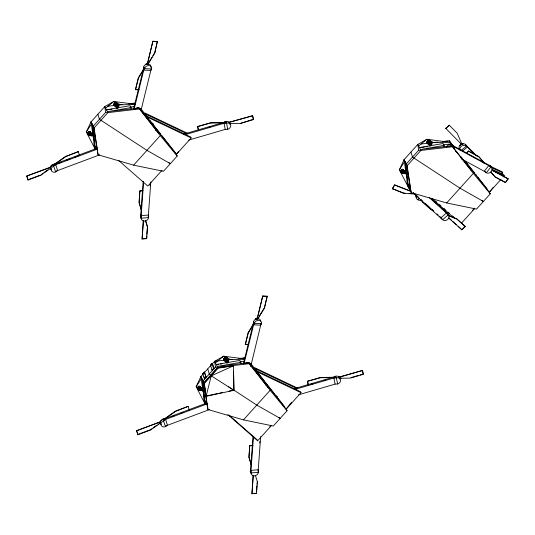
<?xml version="1.0" encoding="UTF-8"?>
<svg xmlns="http://www.w3.org/2000/svg" width="535" height="535" viewBox="0 0 535 535"><rect width="100%" height="100%" fill="white"/><g stroke="black" fill="none" stroke-linecap="round" stroke-linejoin="round"><path stroke-width="0.8" d="M115.741 107.013L117.68 107.588L117.78 104.613L116.944 102.967L116.229 103.482M114.751 105.769L113.901 104.746L114.503 103.77C115.299 105.255 116.282 102.519 114.798 103.181C113.922 104.432 115.694 103.449 115.801 102.834A1.07 0.609 -40 0 1 114.751 104.245A1.07 0.609 -40 0 1 114.263 103.295A1.07 0.609 -40 0 1 115.801 102.834L116.088 103.175L116.543 102.84L118.897 105.281L118.844 106.652L117.68 107.588M130.981 108.953L131.028 107.582L130.065 105.689L106.405 109.809L112.103 109.147M225.589 361.74L227.529 362.309L227.636 359.333L226.793 357.688M240.83 363.673L240.884 362.302L239.914 360.416L216.26 364.536L218.701 364.248M429.933 142.377L429.993 140.772L430.829 142.417L430.728 145.393L428.789 144.818M427.806 143.574L426.95 142.551L427.552 141.574C428.194 142.972 429.431 140.591 427.967 140.912C426.85 142.096 428.709 141.421 428.849 140.638A1.07 0.609 -40 0 1 427.799 142.049A1.07 0.609 -40 0 1 427.311 141.1A1.07 0.609 -40 0 1 428.849 140.638L429.137 140.979L429.592 140.645L431.946 143.086L431.899 144.457L430.728 145.393M444.03 146.757L444.077 145.386L443.114 143.494L419.453 147.613L424.342 147.045M141.561 210.81L139.046 202.377L139.896 190.814L142.952 190.547M141.467 210.315L139.187 202.651L139.896 190.814M143.173 181.566L140.578 216.835A3.758 3.07 -27 0 1 140.765 215.993M140.999 217.658L143.648 181.646M143.28 220.681L142.096 239.051L146.677 238.657L147.526 227.094L145.701 220.962M142.096 239.051L143.42 220.955M150.047 185.866L150.168 184.221M146.677 238.657L146.717 235.902M146.837 234.25L147.265 228.472M148.235 217.036L150.823 181.846M198.251 388.089C198.766 389.299 198.94 386.216 198.137 388.209C197.007 387.908 199.241 387.186 197.783 387.28L198.759 387.541M251.183 464.761L248.895 457.097L249.745 445.535L252.801 445.274M251.096 464.273L249.036 457.371L249.745 445.535M253.022 436.286L250.427 471.556A3.758 3.07 -27 0 1 250.614 470.713M250.848 472.378L253.436 437.195M253.135 475.401L251.945 493.772L256.526 493.377L257.375 481.814L255.409 475.408M251.945 493.772L253.276 475.675M259.716 443.047L259.836 441.402M256.506 491.451L256.934 485.666M257.054 484.021L257.375 481.814M258.137 471.088L260.672 436.573M89.151 131.416L89.633 132.887L88.509 134.987L87.666 134.078C87.426 132.285 89.907 130.192 90.067 132.045M197.723 387.694L199.007 386.136L199.481 387.608L198.238 389.788L197.522 388.798L197.662 387.862M401.437 170.511L401.598 169.555L402.2 169.22L402.681 170.692L401.437 172.865L400.722 171.882L400.922 170.779M224.62 358.751L224.62 357.621M225.322 358.704L225.656 357.554A1.07 0.609 -40 0 1 224.6 358.965A1.07 0.609 -40 0 1 224.111 358.015A1.07 0.609 -40 0 1 225.656 357.554L225.937 357.895L226.399 357.567L228.746 360.008L227.576 360.938L224.988 361.239L223.75 359.473L224.205 359.145L223.924 358.804C226.486 358.102 223.496 357.554 225.068 358.624L225.362 358.035L224.499 358.657L225.175 357.908M198.244 388.256L198.345 387.547M198.151 387.628L198.05 388.343L198.532 387.467L198.151 387.628L198.431 388.176M198.144 388.296L198.244 387.587M198.338 388.216L198.438 387.507M201.682 388.116L202.263 389.574M88.91 132.82L87.934 132.56L88.529 132.981L88.529 133.77M88.456 133.128C88.449 131.496 87.432 134.506 88.409 133.262M138.552 89.96L135.422 89.526L138.277 77.929L143.775 68.928M135.562 89.8L138.418 78.204L143.494 69.898M133.503 109.2L143.841 67.229A3.758 3.07 -27 0 0 143.755 68.072M134.118 109.234L144.256 68.059M146.229 64.093L147.6 62.675L152.883 41.228L157.37 41.469L154.648 53.34L147.887 64.414M147.098 63.872L146.088 63.812L146.369 64.367L147.74 62.949L152.883 41.228M157.37 41.469L154.648 53.34M140.993 110.411L151.331 68.433L151.612 68.982L150.837 70.446L143.761 70.072L144.537 68.607A3.758 3.07 -27 0 1 148.87 65.578A3.758 3.07 -27 0 1 151.612 68.982L144.537 68.607L143.701 66.955M248.4 344.687L245.277 344.252L248.133 332.65L254.051 322.959M245.418 344.527L248.273 332.93L253.343 324.618M243.351 363.92L253.69 321.956A3.758 3.07 -27 0 0 253.764 323.588M244.161 363.158L254.112 322.779M255.603 319.917L255.944 318.539L256.954 318.592M256.084 318.813L257.455 317.402L262.738 295.949L267.219 296.189L264.504 308.06L257.736 319.134M255.944 318.539L256.218 319.087L257.596 317.676L262.738 295.949M259.288 316.091L264.364 307.786L267.219 296.189M245.311 363.606A3.758 3.07 -27 0 1 249.337 363.118A3.758 3.07 -27 0 1 250.788 366.207L261.187 323.153L261.468 323.708L260.685 325.173L253.61 324.792L254.392 323.327A3.758 3.07 -27 0 1 258.719 320.298A3.758 3.07 -27 0 1 261.468 323.708L254.392 323.327L253.55 321.682M233.441 365.539L233.949 390.323L206.062 396.341L211.245 375.824L209.285 373.998L207.74 368.956M89.967 135.315L91.304 135.897L91.492 135.322L90.328 131.463L89.927 132.192M90.649 133.67L92.455 132.847L92.843 135.502L91.304 135.897M200.765 387.969L202.304 387.574L202.885 389.654L199.535 390.503L199.154 389.754L201.153 390.617L201.341 390.042L200.177 386.19C199.321 387.594 201.234 385.982 199.007 386.136M202.885 389.654L202.698 390.222L201.153 390.617M403.022 173.119L404.353 173.701L404.54 173.126L403.377 169.267L402.975 169.996M401.959 170.625C400.233 170.25 401.544 172.437 401.745 170.036L402.46 169.722L403.831 170.163L403.965 171.046L405.503 170.658L405.898 173.307L404.353 173.701M116.282 102.332L116.576 103.85L114.162 105.261L113.641 104.245L114.162 103.335L115.928 102.312L117.138 103.349L116.383 103.415M224.011 359.981L225.335 360.991L224.867 360.998L223.496 358.972L225.375 357.119L226.138 357.052L226.987 358.069L226.138 357.052M223.496 358.972L224.346 359.988L224.459 359.66M427.211 143.066L428.535 144.075L427.211 143.066L426.81 141.728L428.976 140.117L430.187 141.153L429.832 141.14M427.659 142.745L427.545 143.066L426.696 142.049M429.331 140.137L429.739 141.474L427.679 143.059M135.469 104.325L113.821 101.456L104.766 106.599L91.01 121.866L86.302 131.991L95.411 149.606M418.637 146.008L426.87 139.261L433.564 142.571L450.122 142.343L426.87 139.261L417.822 144.403L404.059 159.671L399.351 169.796L408.84 188.139L408.252 184.976M224.787 358.644L225.075 358.055M87.927 134.586L87.967 133.543L90.428 134.445M89.305 135.027L89.686 135.783L91.164 133.115M197.783 389.313L198.037 388.851L197.575 388.704L198.278 388.417M199.535 390.503L201.02 387.835M401.451 171.407L400.775 171.782L401.237 171.929L400.976 172.39L402.353 172.832L402.735 173.587L404.213 170.919M88.456 132.673L89.412 131.918L90.783 132.359L90.91 133.242M198.304 387.393L199.261 386.644L200.632 387.079M226.432 358.57L226.653 358.069L227.502 359.085L227.281 359.587L226.432 358.57L224.479 359.975M92.194 133.282L92.455 132.847M202.043 388.002L202.304 387.574M405.242 171.086L405.503 170.658M147.747 64.14L151.973 57.218M152.823 55.834L154.087 53.754M257.596 318.86L258.445 317.476M414.926 194.078L403.577 193.289L392.295 188.634L394.69 184.849L410.719 191.149M392.436 188.909L394.69 184.849M419.226 198.09L418.089 199.883L422.817 201.307M91.826 123.471L86.302 131.991L88.536 133.095M201.682 378.191L196.151 386.711L205.266 404.326M404.875 161.276L399.351 169.796L400.842 170.531M466.567 153.371L468.453 150.977L478.745 156.561L484.021 162.62M466.707 153.645L468.453 150.977M486.315 172.785A3.758 3.07 -27 0 0 491.404 171.508A3.758 3.07 -27 0 0 490.782 167.127L488.709 165.609L484.249 171.267L486.315 172.785L490.782 167.127L489.94 165.482M508.11 178.75L505.421 182.609L508.11 178.75L492.006 170.023M176.644 153.919L178.683 151.372M286.492 408.64L291.595 402.273M489.692 191.724L493.263 187.27M92.756 133.717L91.01 121.866L94.093 127.912L93.264 126.126L105.609 112.43L104.766 106.599L107.849 112.644L94.093 127.912L98.052 154.775L133.616 165.161L163.449 171.294L177.205 156.026L176.369 154.381L146.811 116.824L144.845 112.979L187.711 133.389M133.616 165.161L160.273 135.582L138.853 108.037L107.368 111.701L131.028 107.582M162.058 170.25L147.8 186.073L118.616 160.446M176.369 154.381L191.176 137.956L190.681 136.993L146.316 115.868L148.877 119.111M204.236 377.763L204.658 379.134L202.712 373.791L204.25 372.079L204.704 372.46M211.954 369.204L212.375 370.574L210.422 365.231L211.967 363.519L212.422 363.9M202.899 373.871L204.517 372.159L206.202 377.422L204.25 372.079M203.113 374.092L200.859 376.587L196.151 386.711L197.642 387.447M203.581 373.443L214.622 361.319L223.677 356.183L244.515 358.945M204.256 378.84L205.801 377.128M211.974 370.28L213.518 368.568L211.967 363.519M297.56 388.109L254.7 367.699L256.66 371.551L286.218 409.101L287.061 410.753L273.298 426.014L243.465 419.881L207.908 409.502L203.942 382.632L203.113 380.846L215.458 367.15L214.622 361.319L224.56 360.162M197.856 388.216L198.532 387.467M203.942 382.632L217.698 367.371L249.183 363.706L270.128 390.303L287.061 410.753M205.922 396.067L204.363 383.461L218.12 368.194L233.581 365.813L211.245 375.824L233.949 390.323L233.527 371.257M405.69 170.732L404.059 159.671L407.142 165.716L406.312 163.931L418.658 150.235L417.822 144.403L420.898 150.449L407.142 165.716L411.107 192.58L446.665 202.966L476.498 209.098L490.261 193.83L489.418 192.185L464.447 160.46M243.465 419.881L270.128 390.303M446.665 202.966L473.321 173.387L451.901 145.841L420.416 149.506L444.077 145.386M227.85 414.618L257.656 440.793L271.365 425.586M286.218 409.101L301.024 392.677L300.536 391.714L256.171 370.588L264.865 381.636M501.663 174.082L502.753 172.872L502.265 171.909L489.478 165.823M461.404 223.269L474.558 208.663M489.418 192.185L500.934 179.412M503.127 176.978L504.224 175.761L503.736 174.798L491.899 169.16M50.685 168.271L40.687 175.299L28.054 180.021L26.75 176.015L50.109 167.281L51.447 165.843M26.75 176.015L50.25 167.555L51.139 166.599M160.54 422.998L150.536 430.026L137.903 434.748L136.599 430.735L159.965 422.001L160.854 421.045M472.392 210.489L474.752 208.155M269.78 426.823L270.964 425.659M465.229 226.425L461.852 229.803L465.229 226.425L456.823 218.855L447.848 215.19M115.319 103.402L114.791 104.104M428.702 141.287L427.839 141.909M105.589 108.204L113.821 101.456L120.509 104.766L135.415 104.566M215.438 362.924L223.677 356.183L230.364 359.487L244.441 359.299M449.266 125.223L445.755 128.474L449.266 125.223L457.191 133.195L462.046 144.443M460.314 144.35L460.595 144.898L461.277 143.955M461.183 150.409L466.373 146.189L467.47 147.025L462.347 151.198M114.497 105.261L115.139 106.518L117.727 106.218L118.897 105.281M431.946 143.086L430.775 144.022L428.187 144.323L427.345 142.678M227.529 362.309L228.699 361.379L228.746 360.008L227.408 359.527M115.139 106.518L117.78 104.613M428.187 144.323L430.829 142.417M224.988 361.239L227.636 359.333M54.282 164.345L65.618 156.38L78.25 151.659L65.758 156.655L54.423 164.619M42.546 173.621L40.687 175.299M43.877 172.685L47.882 169.869M164.131 419.065L175.467 411.101L188.099 406.379L175.607 411.375L164.272 419.34M137.769 434.467L150.395 429.752L151.733 428.809M153.063 427.873L157.063 425.064M158.4 424.128L160.4 422.717M403.116 169.849L403.577 169.662L402.2 169.22M52.684 165.068L53.206 164.994M198.124 387.808L198.505 387.641M198.097 387.982L198.485 387.821M198.077 388.163L198.458 388.002M225.115 122.268L225.516 122.201M97.403 148.135L53.139 164.68A3.758 3.07 -27 0 1 55.018 164.419M56.048 164.125L61.498 162.085M66.173 160.339L70.065 158.882M74.739 157.136L78.632 155.678M53.56 165.502L97.036 149.252M27.914 179.747L39.804 175.306M56.135 171.126L99.657 154.856M206.477 403.149L162.994 419.4A3.758 3.07 -27 0 1 164.867 419.139M172.13 416.518L174.47 415.641M180.696 413.314L183.03 412.438M163.416 420.229L207.667 403.684M136.599 430.735L159.965 422.001M165.984 425.847L209.506 409.576M198.418 130.393L197.642 126.534L210.516 122.756L224.56 122.508M197.642 126.534L210.656 123.037L223.048 122.809M183.906 134.091L225.844 121.799A3.758 3.07 -27 0 0 224.941 122.174M207.941 127.604L210.322 126.909M185.137 134.68L226.265 122.622M252.667 115.734L228.719 122.435L252.667 115.734L253.443 119.599L240.569 123.371L229.829 123.565M252.54 119.546L240.569 123.371M188.735 140.083L225.248 129.383L227.763 129.276A3.758 3.07 -27 0 0 230.725 125.177A3.758 3.07 -27 0 0 226.546 123.177L224.025 123.284L225.248 129.383M308.267 385.12L307.498 381.254L320.371 377.483L334.408 377.228M307.498 381.254L320.512 377.757L332.897 377.529M293.755 388.818L335.692 376.52A3.758 3.07 -27 0 0 333.987 377.456M310.648 384.418L313.028 383.722M323.347 380.699L325.728 380.004M294.986 389.406L336.114 377.349M338.568 377.162L362.523 370.454L363.292 374.319L350.418 378.091L339.678 378.285M338.709 377.436L362.523 370.454M351.034 377.596L358.611 375.376M360.122 374.935L362.396 374.266M298.584 394.803L335.097 384.103L337.612 383.996A3.758 3.07 -27 0 0 340.581 379.897A3.758 3.07 -27 0 0 336.395 377.897L333.88 378.004L335.097 384.103M89.686 135.783L93.037 134.927M93.357 129.911L92.649 125.076L94.08 145.62L95.043 147.506L96.581 147.118L95.939 145.854M402.735 173.587L406.085 172.731M406.292 166.913L405.697 162.881L407.128 183.425L408.091 185.311L409.629 184.923L408.987 183.659M203.093 383.829L202.498 379.796L203.929 400.34L204.892 402.233L206.43 401.838L205.788 400.575M206.717 395.893L217.872 393.486M219.47 393.145L222.654 392.456M229.027 391.078L233.013 390.216M240.884 362.302L217.217 366.421L248.701 362.757L268.409 387.795L267.353 385.715L249.798 363.466M107.254 106.311L114.711 105.442M118.028 105.054L122.167 104.572M128.795 103.803L135.429 103.034M130.018 107.06L134.74 106.512M139.334 108.98L107.849 112.644L105.609 112.43M421.132 144.015L427.759 143.246M431.076 142.858L437.704 142.089M442.672 141.507L449.306 140.738L454.228 146.998M425.967 146.857L427.599 146.67M443.067 144.865L450.938 143.948L451.968 145.246M452.383 146.784L420.898 150.449L418.658 150.235M227.877 359.781L232.023 359.299M238.65 358.524L245.277 357.755M220.326 364.061L221.958 363.867M239.867 361.787L244.595 361.232M233.581 365.813L217.839 367.645L204.082 382.906L206.062 396.341M140.036 191.089L142.33 190.888M148.516 217.584A3.758 3.07 -27 0 1 144.664 221.102A3.758 3.07 -27 0 1 141.28 218.206L141.146 215.645L148.382 215.023L148.516 217.584L141.28 218.206L140.438 216.555M143.48 238.643L146.536 238.383M249.885 445.809L252.941 445.548M254.098 493.303L256.526 493.377M135.168 103.496L134.352 103.268A2.682 2.193 -27 0 0 133.683 103.462M224.72 358.223L225.288 358.183M224.573 358.517L225.141 358.477M224.647 358.37L225.215 358.336M339.538 378.011L341.19 377.984M153.023 41.503L157.511 41.743M146.369 64.367L147.239 64.147M135.422 89.526L139.16 89.726M262.879 296.223L267.36 296.464M245.277 344.252L248.26 344.406M392.295 188.634L403.437 193.015L405.055 193.128M409.114 193.409L413.167 193.69M215.458 367.15L217.698 367.371M90.034 135.128L91.492 135.322M199.154 389.754L201.341 390.042L200.959 388.657M429.485 143.641L430.775 144.022L430.448 141.668M402.721 170.237L404.092 170.678L404.025 171.267L402.648 170.825M403.477 172.25L401.404 171.187M401.558 172.792L402.929 173.233L401.237 172.899M89.666 132.433L91.044 132.874L90.97 133.462L89.599 133.021M88.509 134.987L89.88 135.429L88.188 135.094M199.522 387.153L200.892 387.594L200.826 388.183L199.448 387.741M198.659 388.249L198.204 388.102L200.277 389.172M198.358 389.714L199.736 390.155L198.037 389.814M213.518 368.568L213.92 368.862C214.074 365.071 211.071 361.005 210.877 365.612M394.83 185.123L410.86 191.423M442.017 208.851L445.856 210.355M447.989 215.465L456.964 219.129L465.37 226.7M432.982 210.362L430.735 209.446L422.195 201.601L430.601 209.172L432.842 210.088M155.25 130.058L157.504 130.995L158.561 133.068L138.853 108.037M265.848 385.093L267.353 385.715M455.425 151.512L456.83 152.1M490.722 167.141L502.753 172.872M492.193 170.03L504.224 175.761M186.695 133.636L145.339 113.942L147.887 117.178M146.811 116.824L191.176 137.956M295.795 388.002L255.188 368.662L257.736 371.899M256.66 371.551L301.024 392.677M468.593 151.258L478.885 156.835L484.162 162.894M452.684 146.269L452.122 145.172L490.08 165.756A3.758 3.07 -27 0 0 489.264 165.449M490.501 166.579L452.543 145.995A3.758 3.07 -27 0 1 453.901 148.75M492.146 170.297L508.25 179.024M490.769 171.909L494.989 176.757L504.599 181.967M490.909 172.183L495.129 177.031L505.421 182.609M461.096 158.714L486.034 172.237M482.008 200.565L483.379 201.468L459.993 188.173L412.485 157.083L410.94 152.034M168.96 162.76L170.331 163.663L146.944 150.368L99.436 119.278L97.892 114.229M278.809 417.487L280.179 418.383L256.793 405.095L233.808 390.048M228.378 386.671L233.949 390.323M210.422 365.231L210.823 365.532M202.712 373.791L203.053 374.045M435.343 200.946L436.56 202.016M439.616 204.691L440.833 205.768M443.883 208.443L445.107 209.519M448.156 212.194L449.38 213.264M452.429 215.946L453.647 217.016M431.665 198.251L454.021 217.879M229.094 415.18L257.161 439.83L257.656 440.793M430.728 198.411L447.467 213.492A3.758 3.07 -27 0 0 446.772 213.03M429.197 197.482L447.889 214.314M449.159 218.213L451.553 220.373M452.744 221.45L456.335 224.68M458.127 226.292L461.712 229.528M448.704 217.952L461.852 229.803M413.401 192.694L418.363 197.168M420.844 199.401L422.082 200.518M425.185 203.307L430.14 207.774M431.377 208.891L433.858 211.124M436.961 213.92L438.198 215.037M439.436 216.153L441.917 218.387M413.194 192.948L442.619 219.758A3.758 3.07 -27 0 0 447.728 219.417A3.758 3.07 -27 0 0 448.169 214.869L447.327 213.218M476.779 155.993L465.671 144.818A3.758 3.07 -27 0 1 466.386 146.236A3.758 3.07 -27 0 0 461.685 146.035A3.758 3.07 -27 0 0 460.133 150.228M482.623 161.878L483.794 163.048M466.092 145.64L475.013 154.615M445.615 128.193L460.414 143.219L460.595 144.898M429.852 141.153L430.702 142.17L430.481 142.671L429.632 141.655M427.706 140.712L428.134 141.327M429.511 143.373L428.267 141.808M116.797 103.349L117.653 104.365L117.432 104.867L116.576 103.85M115.085 103.522L114.657 102.907M115.359 104.071L115.079 103.73L116.463 105.569M114.63 105.255L115.48 106.271L114.162 105.261M225.215 358.791L224.927 358.457L226.312 360.289M473.321 173.387L490.261 193.83M160.273 135.582L177.205 156.026M452.991 146.543L454.536 148.489M139.428 108.09L157.504 130.995M466.018 162.118L474.705 173.159M475.722 174.443L476.738 175.734M477.755 177.025L486.897 188.641M461.19 156.909L462.173 158.159M463.163 159.41L470.553 168.799L471.609 170.872L451.901 145.841M152.475 123.003L153.492 124.301M141.18 109.194L146.108 115.453M149.9 120.415L150.923 121.712M151.947 123.017L160.64 134.064M161.657 135.348L175.373 152.769M276.595 395.853L277.611 397.151M250.54 363.292L255.957 370.173M265.888 382.933L275.064 394.589M276.08 395.88L284.714 406.847M404.059 159.671L406.312 163.931M91.01 121.866L93.264 126.126M203.113 380.846L200.859 376.587L204.363 383.461M88.215 132.359L88.389 132.707M198.064 387.079L198.238 387.427A1.07 0.475 -72.2 0 0 198.124 387.668M465.53 144.544L466.373 146.189M460.414 143.219L460.454 144.624M449.306 140.738L450.938 143.948M417.815 199.334L418.089 199.883A3.758 3.07 -27 0 1 416.892 195.683M411.107 192.58L406.66 164.773L408.091 185.311M253.443 119.599L252.527 115.46M363.292 374.319L362.536 370.956M225.703 121.525L226.546 123.177L227.763 129.276M335.552 376.245L336.395 377.897L337.612 383.996M248.701 362.757L249.183 363.706M244.682 358.243L244.201 357.989A2.682 2.193 -27 0 0 243.539 358.189M224.794 358.076L225.068 358.617M224.145 359.594L224.346 359.988M147.526 227.094L145.56 220.687M214.622 361.319L218.12 368.194M97.704 152.622L97.564 152.348A3.758 3.07 -27 0 1 97.577 150.696M98.052 154.775L93.612 126.969L95.043 147.506M258.084 471.756L258.365 472.305A3.758 3.07 -27 0 1 254.513 475.829A3.758 3.07 -27 0 1 251.129 472.927L250.293 471.281M207.908 409.502L203.46 381.689L204.892 402.233M53.005 164.405L55.68 171.949L57.599 170.578L55.76 164.686L53.841 166.051A3.758 3.07 -27 0 0 51.253 170.311A3.758 3.07 -27 0 0 55.68 171.949L55.399 171.401M51.306 165.569L51.587 166.118M162.854 419.126L165.536 426.669L167.448 425.298L165.609 419.407L163.69 420.777A3.758 3.07 -27 0 0 161.109 425.031A3.758 3.07 -27 0 0 165.536 426.669L165.255 426.121M161.155 420.289L161.436 420.838M427.813 140.705L427.993 141.053M405.055 171.233L405.463 172.658M203.554 388.149L203.24 387.634L203.253 388.089M188.099 406.379L189.403 410.385M78.25 151.659L79.554 155.665M136.739 431.009L137.903 434.748M26.89 176.289L28.054 180.021M203.882 376.613L204.029 377.081M404.152 171.742L404.54 173.126M307.638 381.529L308.254 384.618M197.783 126.808L198.405 129.898M406.928 177.854L406.038 173.099L406.272 174.684M204.169 397.144L202.845 390.022L203.073 391.6M205.052 401.892L205.346 403.477M93.879 140.05L92.99 135.295L93.344 137.669M95.203 147.172L95.498 148.757M92.415 134.853L91.833 133.556M408.887 184.522L409.656 189.744L408.024 186.534L407.79 184.956M205.687 401.437L206.022 403.678M201.093 378.165L202.611 388.437M95.839 146.717L96.166 148.957M94.742 147.152L94.976 148.73M227.248 358.584L227.576 360.938M117.399 103.864L117.727 106.218M198.518 387.066A1.07 0.475 -72.2 0 1 199.08 387.42A1.07 0.475 -72.2 0 1 198.619 388.791A1.07 0.475 -72.2 0 1 197.977 388.678M228.037 362.77A1.063 0.555 2 0 1 227.388 363.018M226.84 363.004A1.063 0.555 2 0 1 226.058 362.516A1.063 0.555 2 0 1 226.579 361.974M228.137 362.349A1.063 0.555 2 0 1 228.177 362.496M228.184 360.985A1.063 0.555 2 0 1 227.696 361.6M227.435 361.647A1.063 0.555 2 0 1 226.238 361.359M225.489 357.688A1.07 0.609 -40 0 1 225.844 358.537A1.07 0.609 -40 0 1 224.526 359.346A1.07 0.609 -40 0 1 224.399 358.356M224.58 358.149A1.07 0.609 -40 0 1 225.028 357.828M135.462 108.886A3.758 3.07 -27 0 1 141.019 110.645M140.157 108.478A3.758 3.07 -27 0 1 140.324 109.274M133.489 108.906A3.758 3.07 -27 0 1 134.031 108.15M135.322 108.612A3.758 3.07 -27 0 1 140.879 110.37M140.297 108.752A3.758 3.07 -27 0 1 140.464 109.548M143.614 67.798A3.758 3.07 -27 0 1 147.56 63.932A3.758 3.07 -27 0 1 150.776 67.336M146.182 64.534A2.682 2.193 -27 0 1 148.155 64.407M51.347 169.963A3.758 3.07 -27 0 1 50.792 166.198A3.758 3.07 -27 0 1 54.878 164.145M51.407 165.977A2.682 2.193 -27 0 1 52.985 164.7M223.998 122.455A3.758 3.07 -27 0 1 228.004 121.519A3.758 3.07 -27 0 1 229.923 124.354M223.918 123.017A2.682 2.193 -27 0 1 224.379 122.515M224.954 122.114A2.682 2.193 -27 0 1 225.596 121.846M118.014 108.164A1.063 0.555 2 0 1 116.617 108.177A1.063 0.555 2 0 1 116.342 107.448M118.014 107.374A1.063 0.555 2 0 1 118.322 107.776M118.375 106.405A1.063 0.555 2 0 1 117.84 106.873M117.586 106.926A1.063 0.555 2 0 1 116.389 106.632M115.988 103.048A1.07 0.609 -40 0 1 115.386 104.419A1.07 0.609 -40 0 1 114.329 104.064M115.413 103.008A1.07 0.609 -40 0 1 115.834 102.981M88.67 132.339A1.07 0.475 -72.2 0 1 89.225 132.693A1.07 0.475 -72.2 0 1 88.763 134.071A1.07 0.475 -72.2 0 1 88.128 133.957M88.275 132.947A1.07 0.475 -72.2 0 1 88.522 132.499M141.334 218.735A3.758 3.07 -27 0 1 141.039 214.91M449.092 146.343A3.758 3.07 -27 0 1 454.041 149.031M453.346 146.824A3.758 3.07 -27 0 1 453.339 147.653M446.411 146.964A3.758 3.07 -27 0 1 449.781 144.537A3.758 3.07 -27 0 1 453.112 146.048M453.486 147.098A3.758 3.07 -27 0 1 453.479 147.927M452.122 145.172A3.758 3.07 -27 0 1 453.252 146.329M446.538 141.36A2.682 2.193 -27 0 1 447.193 141.12M449.099 141.307A2.682 2.193 -27 0 1 449.908 142.129M489.124 165.175A3.758 3.07 -27 0 1 491.304 167.401M410.786 190.186A3.758 3.07 -27 0 1 409.95 187.986M446.631 212.756A3.758 3.07 -27 0 1 448.163 215.418M459.766 149.232A3.758 3.07 -27 0 1 461.27 144.142A3.758 3.07 -27 0 1 466.246 145.961M459.98 145.808A2.682 2.193 -27 0 1 461.384 144.376M462.033 144.129A2.682 2.193 -27 0 1 463.363 144.096M430.314 146.108A1.063 0.555 2 0 1 429.391 145.252M430.842 145.085A1.063 0.555 2 0 1 431.337 145.721M431.424 144.209A1.063 0.555 2 0 1 430.896 144.677M430.635 144.731A1.063 0.555 2 0 1 429.438 144.437M428.227 140.906A1.07 0.609 -40 0 1 429.144 141.407A1.07 0.609 -40 0 1 427.726 142.424A1.07 0.609 -40 0 1 427.779 141.233M401.571 170.304A1.07 0.475 -72.2 0 1 402.266 170.424A1.07 0.475 -72.2 0 1 401.765 171.929A1.07 0.475 -72.2 0 1 401.156 171.541M416.518 197.823A3.758 3.07 -27 0 1 415.668 194.847M251.183 473.462A3.758 3.07 -27 0 1 250.474 470.439M333.847 377.182A3.758 3.07 -27 0 1 337.859 376.239A3.758 3.07 -27 0 1 339.772 379.074M334.228 377.235A2.682 2.193 -27 0 1 335.452 376.566M207.914 408.065A3.758 3.07 -27 0 1 207.553 407.342M207.774 407.79A3.758 3.07 -27 0 1 207.413 407.068M161.195 424.683A3.758 3.07 -27 0 1 160.64 420.918A3.758 3.07 -27 0 1 164.726 418.865M162.212 419.734A2.682 2.193 -27 0 1 162.834 419.42M250.012 363.198A3.758 3.07 -27 0 1 250.173 363.994M245.17 363.332A3.758 3.07 -27 0 1 249.196 362.844A3.758 3.07 -27 0 1 250.647 365.933M254.025 324.009A3.758 3.07 -27 0 1 256.004 318.987A3.758 3.07 -27 0 1 260.712 321.214M255.422 319.596A2.682 2.193 -27 0 1 256.031 319.261M256.7 319.061A2.682 2.193 -27 0 1 258.01 319.134M446.424 213.004L440.88 217.892L442.619 219.758L448.169 214.869L446.424 213.004M258.231 469.743L250.995 470.372L251.129 472.927L258.365 472.305L258.231 469.743M198.204 388.591A1.07 0.475 -72.2 0 0 198.458 386.845A1.07 0.475 -72.2 0 0 197.522 388.056A1.07 0.475 -72.2 0 0 198.204 388.591M88.355 133.864A1.07 0.475 -72.2 0 0 88.609 132.125A1.07 0.475 -72.2 0 0 87.673 133.335A1.07 0.475 -72.2 0 0 88.355 133.864M401.404 171.668A1.07 0.475 -72.2 0 0 401.658 169.929A1.07 0.475 -72.2 0 0 400.722 171.14A1.07 0.475 -72.2 0 0 401.404 171.668"/></g></svg>
